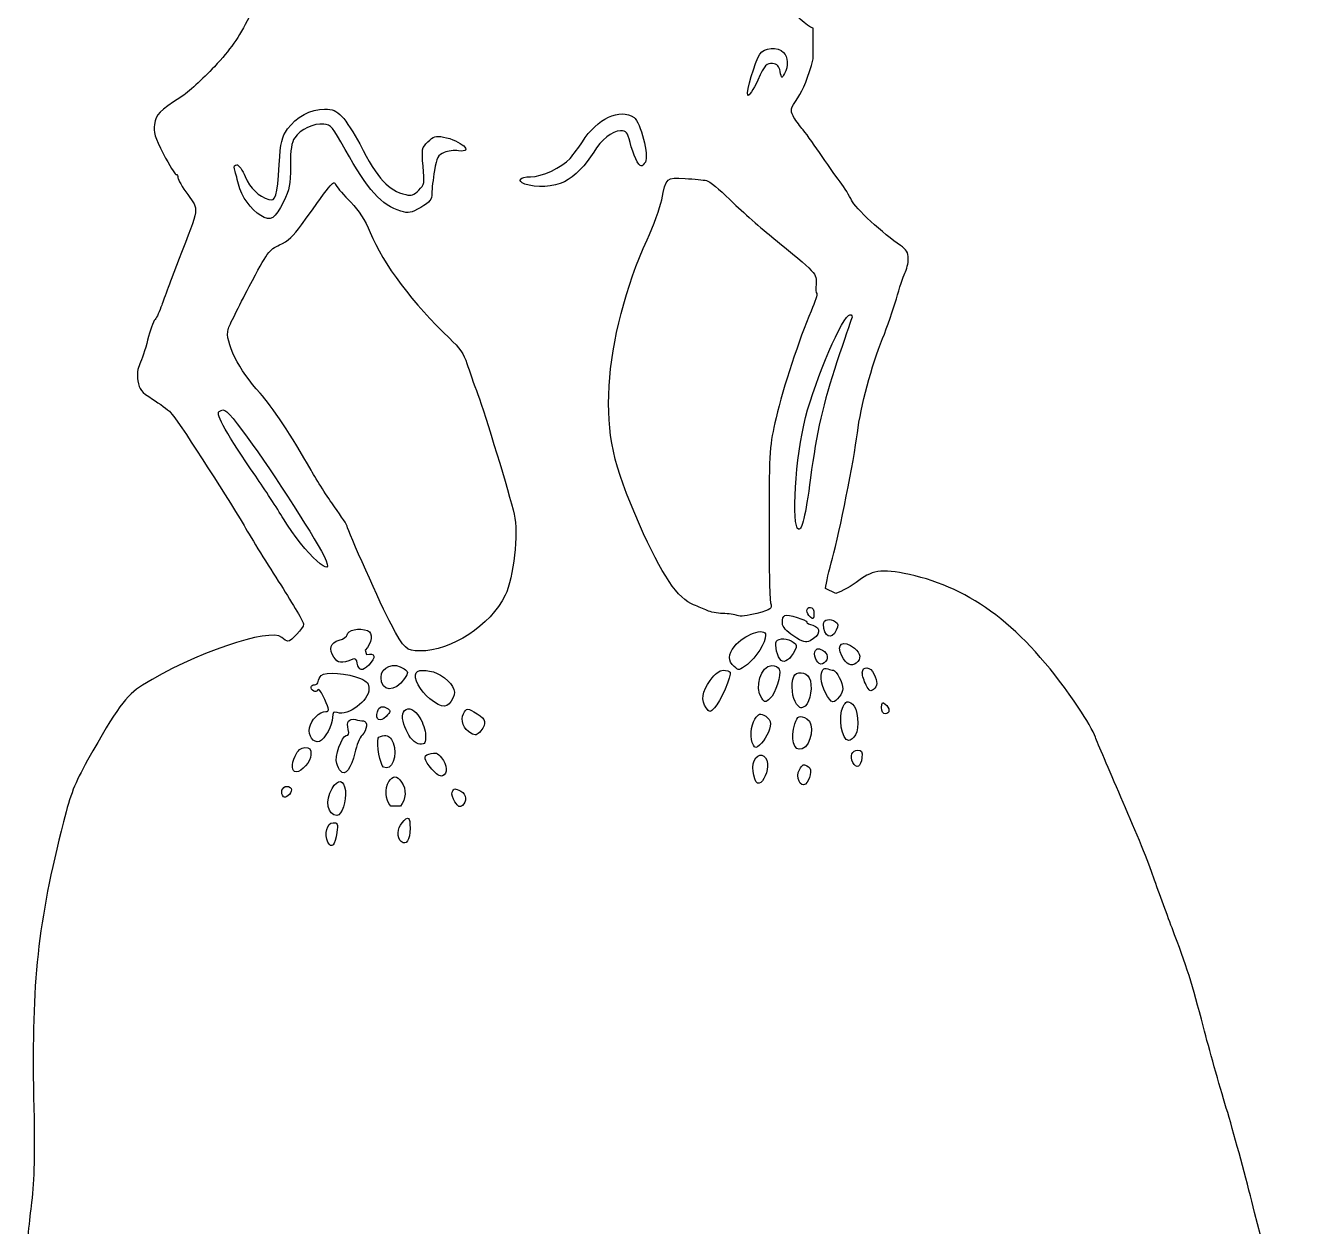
# Model space of a CAD drawing. Header units: millimetres. Extents: x 12 to 319, y 5 to 447.
# Drawn here: x 180.3 to 282, y 100.8 to 196.4 of the extents above; entities that cross this region are included whole.
import ezdxf

# ---------------------------------------------------------------- set-up
doc = ezdxf.new("R2010")
doc.units = ezdxf.units.MM
doc.layers.add('Layer 01', color=12, linetype='Continuous', true_color=0xc80000)

msp = doc.modelspace()

# ---------------------------------------------------------------- linework, layer by layer
at = {"layer": 'Layer 01'}
for p, q in [((242.97, 193.73), (242.95, 196.15)), ((244.76, 151.19), (243.95, 151.6)), ((207.32, 146.69), (207.42, 146.33)), ((210.12, 134.28), (209.35, 134.28))]:
    msp.add_line(p, q, dxfattribs=at)
for points in [[(242.95, 196.15), (241.99, 196.56), (239.24, 199.44), (237.06, 202.33)], [(198.1, 197.05), (197.22, 195.36), (196.61, 194.49), (195.32, 193.1)], [(238.72, 194.1), (239.05, 194.62), (240.14, 194.7), (240.61, 194.23)], [(240.61, 194.23), (240.97, 193.87), (241, 193.13), (240.68, 192.55)], [(237.76, 190.83), (237.62, 191.07), (238.32, 193.48), (238.72, 194.1)], [(239.72, 193.34), (239.25, 193.4), (239.14, 193.27), (238.55, 192.02)], [(240.34, 192.71), (240.26, 193.16), (240.12, 193.3), (239.72, 193.34)], [(241.74, 190.62), (242.17, 191.25), (242.57, 192.26), (242.97, 193.73)], [(195.32, 193.1), (194.41, 192.12), (193.21, 191.02), (192.65, 190.67)], [(240.68, 192.55), (240.45, 192.14), (240.44, 192.14), (240.34, 192.71)], [(238.55, 192.02), (238.18, 191.25), (237.83, 190.72), (237.76, 190.83)], [(192.65, 190.67), (190.96, 189.59), (190.68, 189.3), (190.56, 188.51)], [(241.37, 189.18), (241.13, 189.66), (241.15, 189.76), (241.74, 190.62)], [(201.15, 188.15), (201.8, 189.08), (202.99, 189.72), (204.09, 189.72)], [(204.09, 189.72), (204.72, 189.72), (205, 189.61), (205.48, 189.12)], [(205.48, 189.12), (205.8, 188.78), (206.43, 187.81), (206.88, 186.95)], [(224.6, 187.13), (225.77, 188.98), (227.59, 189.84), (228.71, 189.06)], [(242.07, 188.19), (241.83, 188.45), (241.52, 188.9), (241.37, 189.18)], [(190.56, 188.51), (190.46, 187.89), (190.57, 187.52), (191.27, 186.15)], [(200.48, 185.32), (200.59, 187.14), (200.67, 187.45), (201.15, 188.15)], [(204.02, 188.53), (203.23, 188.61), (202.16, 188.11), (201.72, 187.45)], [(205.73, 186.51), (204.73, 188.31), (204.59, 188.48), (204.02, 188.53)], [(228.71, 189.06), (229.22, 188.71), (229.91, 185.98), (229.61, 185.51)], [(243.46, 186.26), (242.93, 187.06), (242.3, 187.92), (242.07, 188.19)], [(201.72, 187.45), (201.45, 187.05), (201.37, 186.54), (201.37, 185.2)], [(211.93, 185.19), (211.81, 186.55), (211.82, 186.64), (212.31, 187.12)], [(212.31, 187.12), (212.74, 187.55), (212.92, 187.61), (213.54, 187.5)], [(213.54, 187.5), (214.93, 187.25), (216.07, 186.22), (214.74, 186.41)], [(223.62, 185.8), (223.89, 186.11), (224.34, 186.7), (224.6, 187.13)], [(227.62, 187.99), (226.98, 187.99), (226.08, 187.28), (225.5, 186.3)], [(228.39, 187.08), (228.18, 187.9), (228.1, 187.99), (227.62, 187.99)], [(229.28, 185.2), (229.06, 185.2), (228.64, 186.09), (228.39, 187.08)], [(191.27, 186.15), (191.73, 185.26), (192.18, 184.53), (192.26, 184.53)], [(210.15, 181.61), (208.62, 182.07), (207.52, 183.29), (205.73, 186.51)], [(206.88, 186.95), (208.36, 184.11), (209.14, 183.26), (210.56, 182.92)], [(213.6, 186.27), (213.11, 186.06), (213.02, 185.89), (212.83, 184.83)], [(214.74, 186.41), (214.42, 186.46), (213.91, 186.39), (213.6, 186.27)], [(225.5, 186.3), (224.88, 185.27), (223.98, 184.36), (223.17, 183.94)], [(245.1, 183.95), (244.73, 184.43), (244, 185.47), (243.46, 186.26)], [(196.92, 184.96), (196.86, 185.17), (196.92, 185.3), (197.1, 185.3)], [(197.1, 185.3), (197.25, 185.3), (197.56, 184.87), (197.78, 184.35)], [(199.66, 182.53), (200.2, 182.36), (200.31, 182.75), (200.48, 185.32)], [(201.37, 185.2), (201.37, 183.7), (201.3, 183.33), (200.82, 182.36)], [(211.58, 183.27), (212.04, 183.73), (212.05, 183.83), (211.93, 185.19)], [(220.48, 184.34), (221.37, 184.34), (222.95, 185.08), (223.62, 185.8)], [(229.61, 185.51), (229.5, 185.34), (229.36, 185.2), (229.28, 185.2)], [(192.26, 184.53), (192.35, 184.53), (192.42, 184.41), (192.42, 184.27)], [(192.42, 184.27), (192.42, 184.13), (192.77, 183.52), (193.2, 182.92)], [(197.24, 183.76), (197.11, 184.24), (196.97, 184.78), (196.92, 184.96)], [(197.78, 184.35), (198.18, 183.42), (198.84, 182.78), (199.66, 182.53)], [(202.25, 180.51), (204.89, 184.19), (204.78, 184.07), (205, 183.66)], [(212.83, 184.83), (212.72, 184.17), (212.62, 183.36), (212.62, 183.03)], [(220.03, 183.76), (219.35, 184.02), (219.6, 184.34), (220.48, 184.34)], [(230.91, 182.51), (231.27, 184.3), (231.27, 184.31), (232.77, 184.21)], [(232.77, 184.21), (233.49, 184.16), (234.26, 184.09), (234.48, 184.04)], [(234.48, 184.04), (234.7, 184), (235.52, 183.33), (236.31, 182.55)], [(199.02, 181.25), (198.2, 181.75), (197.5, 182.74), (197.24, 183.76)], [(205, 183.66), (205.12, 183.45), (205.64, 182.85), (206.17, 182.32)], [(210.56, 182.92), (210.98, 182.82), (211.2, 182.89), (211.58, 183.27)], [(212.62, 183.03), (212.62, 182.52), (212.49, 182.35), (211.74, 181.91)], [(223.17, 183.94), (222.38, 183.53), (220.85, 183.45), (220.03, 183.76)], [(246.01, 182.48), (245.87, 182.81), (245.46, 183.48), (245.1, 183.95)], [(193.2, 182.92), (194.11, 181.65), (194.17, 182.06), (192.47, 177.7)], [(200.82, 182.36), (200.15, 180.99), (199.8, 180.77), (199.02, 181.25)], [(206.17, 182.32), (206.83, 181.64), (207.29, 180.93), (207.71, 179.91)], [(229.75, 179.33), (230.26, 180.45), (230.78, 181.87), (230.91, 182.51)], [(236.31, 182.55), (237.09, 181.77), (238.6, 180.43), (239.66, 179.57)], [(249.9, 178.88), (248.59, 179.74), (246.25, 181.91), (246.01, 182.48)], [(211.74, 181.91), (210.96, 181.45), (210.79, 181.42), (210.15, 181.61)], [(200.51, 178.92), (201.16, 179.21), (201.63, 179.65), (202.25, 180.51)], [(207.71, 179.91), (208.72, 177.44), (211.17, 174.17), (214.02, 171.5)], [(226.73, 167.7), (226.92, 171.22), (228.07, 175.68), (229.75, 179.33)], [(239.66, 179.57), (243.24, 176.65), (243.28, 176.61), (243.19, 175.81)], [(198.09, 175.6), (199.56, 178.39), (199.66, 178.53), (200.51, 178.92)], [(250.53, 177.82), (250.52, 178.34), (250.4, 178.55), (249.9, 178.88)], [(192.47, 177.7), (191.9, 176.22), (191.29, 174.62), (191.13, 174.14)], [(250.26, 176.67), (250.41, 176.95), (250.53, 177.47), (250.53, 177.82)], [(249.58, 174.64), (249.81, 175.48), (250.12, 176.39), (250.26, 176.67)], [(196.42, 172.22), (196.49, 172.48), (197.25, 174), (198.09, 175.6)], [(243.24, 175.06), (243.32, 175.03), (243.12, 174.4), (242.8, 173.66)], [(243.19, 175.81), (243.14, 175.42), (243.17, 175.08), (243.24, 175.06)], [(191.13, 174.14), (190.97, 173.66), (190.73, 173.14), (190.6, 172.98)], [(248.48, 171.47), (248.86, 172.38), (249.35, 173.81), (249.58, 174.64)], [(190.6, 172.98), (190.46, 172.83), (190.2, 172.09), (190.01, 171.35)], [(242.8, 173.66), (241.85, 171.45), (240.58, 167.58), (240.01, 165.16)], [(242.35, 165.19), (243.15, 168.29), (245.34, 173.36), (245.88, 173.37)], [(246.01, 173.03), (245.94, 172.85), (245.42, 171.31), (244.85, 169.62)], [(245.88, 173.37), (246.05, 173.37), (246.1, 173.25), (246.01, 173.03)], [(198.96, 167.12), (197.28, 168.93), (196.13, 171.23), (196.42, 172.22)], [(190.01, 171.35), (189.82, 170.61), (189.54, 169.75), (189.39, 169.45)], [(214.02, 171.5), (214.83, 170.73), (215.17, 170.25), (215.41, 169.48)], [(246.48, 163.96), (246.74, 166.09), (247.62, 169.36), (248.48, 171.47)], [(189.39, 169.45), (189.2, 169.08), (189.15, 168.63), (189.24, 168.1)], [(215.41, 169.48), (215.59, 168.92), (215.98, 167.81), (216.28, 167.02)], [(244.85, 169.62), (243.75, 166.31), (243.23, 164.03), (242.75, 160.38)], [(189.24, 168.1), (189.35, 167.4), (189.49, 167.23), (190.4, 166.65)], [(203.02, 161), (201.5, 163.68), (199.87, 166.13), (198.96, 167.12)], [(216.28, 167.02), (216.85, 165.51), (218.78, 159.15), (219.18, 157.49)], [(229.14, 156.68), (227.03, 161.49), (226.53, 163.77), (226.73, 167.7)], [(190.4, 166.65), (190.97, 166.29), (191.62, 165.81), (191.84, 165.59)], [(195.69, 165.68), (196.14, 165.95), (196.3, 165.82), (197.57, 164.13)], [(191.84, 165.59), (192.31, 165.12), (196.13, 159.24), (197.68, 156.59)], [(198.61, 160.52), (196.35, 163.8), (195.39, 165.49), (195.69, 165.68)], [(240.01, 165.16), (239.49, 162.94), (239.47, 162.74), (239.45, 156.92)], [(241.8, 156.3), (241.21, 156.49), (241.55, 162.1), (242.35, 165.19)], [(197.57, 164.13), (199.4, 161.71), (203.12, 155.99), (204.05, 154.16)], [(244.49, 153.99), (245.07, 156.09), (246.2, 161.75), (246.48, 163.96)], [(204.88, 158.08), (204.32, 158.86), (203.48, 160.17), (203.02, 161)], [(200.82, 157.12), (200.31, 157.96), (199.32, 159.49), (198.61, 160.52)], [(242.75, 160.38), (242.34, 157.33), (242.08, 156.21), (241.8, 156.3)], [(205.89, 156.54), (205.89, 156.61), (205.43, 157.3), (204.88, 158.08)], [(197.68, 156.59), (198.28, 155.56), (199.59, 153.44), (200.6, 151.88)], [(204.05, 154.16), (205.19, 151.91), (202.47, 154.41), (200.82, 157.12)], [(219.18, 157.49), (219.53, 156), (219.13, 152.44), (218.46, 151.05)], [(233.45, 150.28), (232.2, 150.76), (230.92, 152.65), (229.14, 156.68)], [(239.45, 156.92), (239.44, 153.64), (239.49, 150.72), (239.57, 150.45)], [(209.38, 148.74), (208.64, 150.12), (205.89, 156.27), (205.89, 156.54)], [(243.95, 151.6), (243.98, 151.98), (244.23, 153.06), (244.49, 153.99)], [(251.07, 152.59), (248.57, 153.19), (247.78, 153.12), (246.6, 152.22)], [(264.1, 142.08), (260.03, 148.13), (255.95, 151.42), (251.07, 152.59)], [(200.6, 151.88), (201.6, 150.31), (202.42, 148.9), (202.42, 148.74)], [(246.6, 152.22), (246.06, 151.81), (245.23, 151.34), (244.76, 151.19)], [(218.46, 151.05), (217.27, 148.64), (214.18, 146.62), (211.66, 146.62)], [(234.52, 149.84), (234.28, 149.95), (233.8, 150.15), (233.45, 150.28)], [(235.77, 149.6), (235.33, 149.62), (234.77, 149.72), (234.52, 149.84)], [(236.92, 149.43), (236.73, 149.52), (236.22, 149.59), (235.77, 149.6)], [(238.48, 149.61), (237.75, 149.41), (237.12, 149.34), (236.92, 149.43)], [(239.57, 150.45), (239.71, 149.96), (239.67, 149.93), (238.48, 149.61)], [(240.52, 148.82), (240.52, 149.55), (240.65, 149.6), (241.7, 149.29)], [(242.45, 149.82), (242.45, 149.97), (242.58, 150.09), (242.74, 150.09)], [(242.74, 149.32), (242.58, 149.45), (242.45, 149.68), (242.45, 149.82)], [(242.74, 150.09), (242.92, 150.09), (243.02, 149.9), (243.02, 149.58)], [(243.02, 149.58), (243.02, 149.16), (242.98, 149.11), (242.74, 149.32)], [(200.68, 147.69), (199.77, 148.52), (193.55, 146.39), (189.6, 143.9)], [(202.42, 148.74), (202.42, 148.45), (201.43, 147.39), (201.16, 147.39)], [(205.89, 147.9), (205.89, 148.29), (206.85, 148.49), (207.51, 148.24)], [(211.66, 146.62), (210.59, 146.62), (210.44, 146.76), (209.38, 148.74)], [(236.69, 146.98), (237.44, 147.93), (239.18, 148.55), (239.18, 147.87)], [(241.41, 147.8), (240.8, 148.21), (240.52, 148.52), (240.52, 148.82)], [(241.7, 149.29), (242.11, 149.16), (242.45, 149), (242.45, 148.92)], [(242.45, 148.92), (242.45, 148.84), (242.66, 148.73), (242.93, 148.66)], [(242.93, 148.66), (243.64, 148.48), (243.54, 147.86), (242.71, 147.43)], [(243.79, 148.76), (243.79, 149.15), (244.27, 149.24), (244.75, 148.94)], [(244.8, 148.27), (244.42, 147.44), (243.79, 147.74), (243.79, 148.76)], [(244.75, 148.94), (244.97, 148.8), (244.98, 148.67), (244.8, 148.27)], [(201.16, 147.39), (201.08, 147.39), (200.86, 147.53), (200.68, 147.69)], [(204.83, 146.12), (204.38, 146.8), (204.53, 147.26), (205.26, 147.48)], [(205.26, 147.48), (205.61, 147.58), (205.89, 147.77), (205.89, 147.9)], [(207.51, 148.24), (207.97, 148.06), (207.87, 147.24), (207.32, 146.69)], [(239.18, 147.87), (239.18, 147.3), (238.41, 146.06), (237.73, 145.55)], [(240.04, 147.39), (240.21, 147.67), (240.96, 147.63), (241.38, 147.33)], [(242.71, 147.43), (242.37, 147.25), (242.16, 147.31), (241.41, 147.8)], [(245.24, 146.23), (244.74, 147.19), (245.37, 147.56), (246.25, 146.83)], [(207.42, 146.33), (208.13, 146.49), (208.21, 146.14), (207.6, 145.49)], [(236.67, 145.38), (236.18, 145.82), (236.19, 146.34), (236.69, 146.98)], [(240.42, 145.86), (240.11, 146.11), (239.87, 147.11), (240.04, 147.39)], [(241.51, 146.67), (241.12, 145.94), (240.7, 145.63), (240.42, 145.86)], [(241.38, 147.33), (241.66, 147.12), (241.69, 147), (241.51, 146.67)], [(243.69, 145.59), (243.37, 145.46), (242.95, 146.15), (243.1, 146.54)], [(243.1, 146.54), (243.23, 146.88), (243.43, 146.89), (243.86, 146.57)], [(243.86, 146.57), (244.23, 146.3), (244.13, 145.76), (243.69, 145.59)], [(246.25, 146.83), (246.75, 146.41), (246.8, 146), (246.39, 145.66)], [(206.34, 145.96), (205.4, 145.61), (205.15, 145.63), (204.83, 146.12)], [(206.69, 145.64), (206.65, 145.94), (206.53, 146.04), (206.34, 145.96)], [(207.6, 145.49), (207.13, 144.98), (206.78, 145.04), (206.69, 145.64)], [(208.58, 144.52), (208.58, 145.38), (209.64, 145.77), (210.41, 145.2)], [(237.73, 145.55), (237.07, 145.05), (237.04, 145.04), (236.67, 145.38)], [(238.87, 142.86), (238.26, 143.7), (238.8, 145.47), (239.67, 145.47)], [(239.67, 145.47), (239.93, 145.47), (240.2, 145.34), (240.26, 145.17)], [(246.39, 145.66), (246, 145.34), (245.6, 145.53), (245.24, 146.23)], [(246.87, 144.88), (246.87, 145.45), (247.53, 145.38), (247.8, 144.79)], [(203.58, 144.18), (203.58, 144.32), (203.69, 144.54), (203.82, 144.68)], [(203.82, 144.68), (204.12, 144.99), (205.96, 144.84), (206.95, 144.42)], [(206.95, 144.42), (207.49, 144.19), (207.62, 144.04), (207.62, 143.59)], [(210.44, 144.42), (209.7, 143.3), (208.58, 143.36), (208.58, 144.52)], [(210.41, 145.2), (210.76, 144.95), (210.76, 144.92), (210.44, 144.42)], [(212.47, 142.81), (211.69, 143.42), (211.12, 144.48), (211.37, 144.89)], [(211.37, 144.89), (211.57, 145.21), (212.63, 145.11), (213.3, 144.7)], [(213.3, 144.7), (214.23, 144.12), (214.62, 143.46), (214.33, 142.92)], [(234.77, 144.28), (235.17, 144.83), (235.5, 145.08), (235.81, 145.08)], [(236.36, 144.94), (236.5, 144.71), (235.55, 142.52), (235.12, 142.1)], [(235.81, 145.08), (236.06, 145.08), (236.31, 145.02), (236.36, 144.94)], [(240.26, 145.17), (240.43, 144.73), (239.96, 143.23), (239.52, 142.83)], [(241.63, 142.4), (241.3, 142.81), (241.18, 143.99), (241.41, 144.59)], [(241.41, 144.59), (241.58, 145.04), (242.39, 144.96), (242.65, 144.48)], [(242.65, 144.48), (242.95, 143.92), (242.75, 142.56), (242.32, 142.24)], [(243.6, 144.43), (243.6, 145.11), (243.76, 145.33), (244.14, 145.19)], [(244.53, 142.58), (244.23, 142.58), (243.6, 143.82), (243.6, 144.43)], [(244.14, 145.19), (244.28, 145.13), (244.48, 145.08), (244.57, 145.08)], [(244.57, 145.08), (244.8, 145.08), (245.33, 144.05), (245.33, 143.62)], [(247.17, 143.91), (247.01, 144.23), (246.87, 144.66), (246.87, 144.88)], [(247.8, 144.79), (248.1, 144.14), (248.09, 143.83), (247.75, 143.55)], [(189.6, 143.9), (188.28, 143.06), (187.57, 142.1), (185.23, 137.92)], [(203.22, 143.43), (202.91, 143.63), (202.95, 143.93), (203.29, 143.93)], [(203.56, 143.52), (203.49, 143.4), (203.33, 143.36), (203.22, 143.43)], [(203.29, 143.93), (203.45, 143.93), (203.58, 144.04), (203.58, 144.18)], [(204.1, 142.77), (203.87, 143.32), (203.64, 143.64), (203.56, 143.52)], [(207.62, 143.59), (207.62, 142.65), (205.98, 141.44), (205.09, 141.72)], [(234.45, 142.09), (234.02, 142.67), (234.12, 143.4), (234.77, 144.28)], [(245.33, 143.62), (245.33, 143.26), (244.81, 142.58), (244.53, 142.58)], [(247.75, 143.55), (247.53, 143.37), (247.42, 143.43), (247.17, 143.91)], [(204.19, 141.81), (204.48, 141.81), (204.47, 141.91), (204.1, 142.77)], [(214.33, 142.92), (213.86, 142.02), (213.52, 142), (212.47, 142.81)], [(239.52, 142.83), (239.16, 142.5), (239.13, 142.51), (238.87, 142.86)], [(242.32, 142.24), (242.01, 142.02), (241.92, 142.04), (241.63, 142.4)], [(245.34, 142.21), (245.56, 142.63), (245.69, 142.66), (246.09, 142.4)], [(246.09, 142.4), (246.5, 142.14), (246.66, 140.47), (246.33, 139.94)], [(248.41, 142.12), (248.41, 142.55), (248.46, 142.59), (248.7, 142.39)], [(248.7, 142.39), (248.86, 142.26), (248.99, 142.03), (248.99, 141.89)], [(202.89, 140.51), (203.01, 141.13), (203.68, 141.8), (204.19, 141.81)], [(205.09, 141.72), (204.8, 141.82), (204.73, 141.74), (204.73, 141.32)], [(208.99, 141.41), (208.51, 140.9), (208.08, 141.13), (208.29, 141.79)], [(208.29, 141.79), (208.42, 142.22), (208.7, 142.3), (209.14, 142.02)], [(209.14, 142.02), (209.36, 141.88), (209.33, 141.77), (208.99, 141.41)], [(211.67, 139.21), (210.9, 139.21), (209.91, 141.35), (210.44, 141.88)], [(210.44, 141.88), (210.76, 142.19), (211.28, 141.95), (211.67, 141.31)], [(215.73, 140.07), (215.16, 140.37), (214.87, 141.14), (215.13, 141.63)], [(215.13, 141.63), (215.38, 142.1), (215.46, 142.09), (216.23, 141.62)], [(216.23, 141.62), (216.94, 141.19), (217, 140.88), (216.51, 140.27)], [(235.12, 142.1), (234.73, 141.72), (234.73, 141.72), (234.45, 142.09)], [(238.32, 141.19), (238.67, 141.68), (238.69, 141.69), (239.19, 141.42)], [(239.19, 141.42), (239.39, 141.31), (239.56, 141.05), (239.56, 140.83)], [(241.5, 140.82), (241.73, 141.47), (241.88, 141.54), (242.46, 141.23)], [(245.79, 139.5), (245.23, 139.5), (244.92, 141.42), (245.34, 142.21)], [(248.7, 141.62), (248.52, 141.62), (248.41, 141.8), (248.41, 142.12)], [(248.99, 141.89), (248.99, 141.74), (248.86, 141.62), (248.7, 141.62)], [(265.42, 139.75), (265.27, 140.18), (264.68, 141.23), (264.1, 142.08)], [(203.68, 139.43), (203.21, 139.26), (202.76, 139.88), (202.89, 140.51)], [(204.73, 141.32), (204.73, 140.73), (204.1, 139.6), (203.68, 139.43)], [(205.97, 140.36), (205.81, 140.98), (206.03, 141.29), (206.54, 141.16)], [(205.81, 139.89), (206.01, 139.89), (206.05, 140.02), (205.97, 140.36)], [(206.54, 141.16), (206.76, 141.1), (207.05, 141.05), (207.19, 141.05)], [(207.19, 141.05), (207.54, 141.04), (207.48, 140.32), (207.08, 139.93)], [(211.67, 141.31), (211.91, 140.93), (212.11, 140.3), (212.12, 139.92)], [(238.2, 139.13), (237.93, 139.57), (237.99, 140.72), (238.32, 141.19)], [(239.56, 140.83), (239.56, 140.35), (239.11, 139.47), (238.69, 139.12)], [(242.09, 138.83), (241.43, 138.58), (241.1, 139.67), (241.5, 140.82)], [(242.46, 141.23), (243.1, 140.89), (242.83, 139.11), (242.09, 138.83)], [(205.05, 137.66), (204.87, 138.16), (205.46, 139.89), (205.81, 139.89)], [(207.08, 139.93), (206.89, 139.74), (206.63, 139.1), (206.5, 138.51)], [(208.78, 137.38), (208.52, 137.54), (208.2, 139.23), (208.35, 139.67)], [(208.35, 139.67), (208.39, 139.79), (208.62, 139.89), (208.86, 139.89)], [(209.54, 139.32), (209.94, 138.35), (209.41, 136.99), (208.78, 137.38)], [(208.86, 139.89), (209.17, 139.89), (209.38, 139.72), (209.54, 139.32)], [(212.12, 139.92), (212.14, 139.29), (212.09, 139.21), (211.67, 139.21)], [(216.51, 140.27), (216.21, 139.9), (216.1, 139.87), (215.73, 140.07)], [(246.33, 139.94), (246.18, 139.7), (245.94, 139.5), (245.79, 139.5)], [(267.45, 134.98), (266.48, 137.18), (265.57, 139.33), (265.42, 139.75)], [(201.74, 138.25), (201.98, 138.75), (202.18, 138.93), (202.53, 138.93)], [(203, 138.36), (203, 137.83), (202.28, 137), (201.82, 137)], [(202.53, 138.93), (202.92, 138.93), (203, 138.83), (203, 138.36)], [(206.5, 138.51), (206.23, 137.32), (205.69, 136.63), (205.37, 137.05)], [(212.62, 137.22), (211.97, 137.97), (211.91, 138.29), (212.38, 138.41)], [(212.38, 138.41), (212.98, 138.56), (213.04, 138.55), (213.4, 138.11)], [(238.69, 139.12), (238.43, 138.89), (238.35, 138.9), (238.2, 139.13)], [(238.26, 137.89), (238.57, 138.58), (239.26, 138.44), (239.32, 137.68)], [(246.12, 137.75), (245.85, 138.25), (246.05, 138.73), (246.52, 138.73)], [(246.52, 138.73), (246.83, 138.73), (246.89, 138.62), (246.84, 138.12)], [(185.23, 137.92), (184.18, 136.03), (183.89, 135.29), (183.31, 133.03)], [(201.82, 137), (201.47, 137), (201.43, 137.6), (201.74, 138.25)], [(205.37, 137.05), (205.26, 137.18), (205.12, 137.46), (205.05, 137.66)], [(213.4, 138.11), (213.85, 137.58), (213.88, 136.84), (213.48, 136.68)], [(238.66, 136.09), (238.3, 135.97), (238, 137.32), (238.26, 137.89)], [(239.32, 137.68), (239.38, 137.05), (239.03, 136.21), (238.66, 136.09)], [(241.86, 137.17), (242.1, 137.62), (242.22, 137.66), (242.6, 137.41)], [(242.6, 137.41), (242.9, 137.22), (242.74, 136.36), (242.34, 136.03)], [(246.84, 138.12), (246.77, 137.4), (246.4, 137.21), (246.12, 137.75)], [(204.68, 135.67), (205.15, 136.48), (205.63, 136.4), (205.74, 135.51)], [(209.21, 136.24), (209.52, 136.73), (209.84, 136.72), (210.21, 136.19)], [(213.48, 136.68), (213.28, 136.61), (212.98, 136.8), (212.62, 137.22)], [(242.34, 136.03), (241.94, 135.7), (241.56, 136.61), (241.86, 137.17)], [(200.82, 135.02), (200.53, 135.3), (200.7, 135.85), (201.08, 135.85)], [(201.46, 135.58), (201.46, 135.26), (200.99, 134.84), (200.82, 135.02)], [(201.08, 135.85), (201.29, 135.85), (201.46, 135.73), (201.46, 135.58)], [(205.07, 133.54), (204.33, 133.54), (204.11, 134.72), (204.68, 135.67)], [(205.74, 135.51), (205.85, 134.69), (205.46, 133.54), (205.07, 133.54)], [(209.35, 134.28), (208.92, 134.8), (208.85, 135.67), (209.21, 136.24)], [(210.21, 136.19), (210.62, 135.6), (210.58, 134.83), (210.12, 134.28)], [(214.46, 134.61), (214.28, 134.88), (214.18, 135.23), (214.24, 135.38)], [(214.24, 135.38), (214.36, 135.71), (214.46, 135.72), (214.94, 135.46)], [(214.94, 135.46), (215.38, 135.22), (215.43, 134.64), (215.05, 134.33)], [(215.05, 134.33), (214.84, 134.16), (214.72, 134.22), (214.46, 134.61)], [(269.96, 128.85), (269.55, 130.02), (268.42, 132.79), (267.45, 134.98)], [(210.26, 132.96), (210.75, 133.53), (210.89, 133.44), (210.89, 132.52)], [(183.31, 133.03), (181.27, 125), (180.76, 120.29), (180.94, 111.12)], [(204.35, 131.41), (204.03, 132.02), (204.28, 132.96), (204.77, 132.96)], [(204.77, 132.96), (205.13, 132.96), (205.16, 132.87), (205.06, 132.17)], [(210.18, 131.45), (209.83, 131.75), (209.87, 132.5), (210.26, 132.96)], [(210.89, 132.52), (210.89, 131.58), (210.59, 131.12), (210.18, 131.45)], [(205.06, 132.17), (204.93, 131.15), (204.65, 130.86), (204.35, 131.41)], [(271.51, 124.59), (271.07, 125.76), (270.37, 127.67), (269.96, 128.85)], [(274.01, 116.7), (273.12, 120.15), (272.68, 121.53), (271.51, 124.59)], [(275.83, 110.26), (275.27, 112.11), (274.45, 115.01), (274.01, 116.7)], [(180.94, 111.12), (181.04, 106.37), (181, 104.67), (180.77, 102.75)], [(277.85, 102.85), (277.3, 105.07), (276.39, 108.4), (275.83, 110.26)], [(180.77, 102.75), (180.61, 101.43), (180.39, 99.31), (180.3, 98.04)], [(281.97, 88.49), (280.49, 92.95), (279.02, 98.1), (277.85, 102.85)]]:
    msp.add_open_spline(points, degree=3, dxfattribs=at)

doc.saveas('drawing.dxf')
